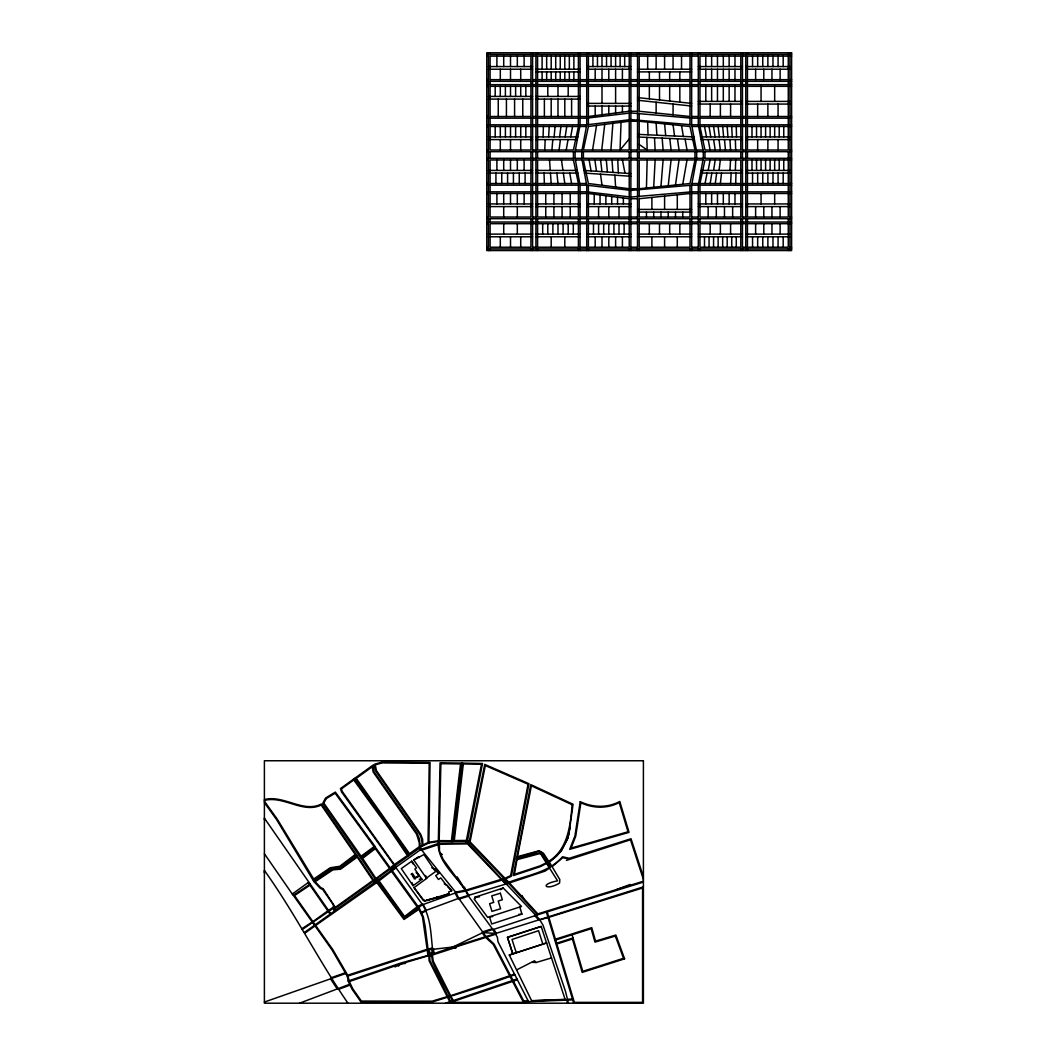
<?xml version="1.0" encoding="UTF-8"?>
<svg xmlns="http://www.w3.org/2000/svg" width="1056" height="1056" viewBox="0 0 1056 1056"><rect width="100%" height="100%" fill="white"/><g stroke="black" fill="none" stroke-linecap="round" stroke-linejoin="round"><path stroke-width="1.5" d="M264.396 872.837L264.396 870.421C294.901 913.07 318.318 960.076 347.939 1003.2M264.396 819.68L264.396 818.176L330.845 913.796M422.189 846.199L428.881 842.952L430.056 762.472L382.127 762.089L374.444 764.267L375.632 770.946L419.905 834.544L421.766 839.335L422.189 846.199L333.656 909.546L334.778 911.038M646.444 187.994L647.156 159.984M735.702 183.52L735.979 173.078M543.088 136.91L543.404 126.482M735.372 170.425L735.689 159.984M333.656 909.546L333.313 904.702L322.621 889.376L320.338 888.386L313.896 881.549L276.54 819.535L264.396 802.639M621.047 122.298L620.044 150.005L629.218 138.956M544.751 150.005L545.186 139.577M653.704 187.242L655.129 159.984M730.594 183.52L731.148 173.078M548.605 136.91L549.239 126.482M729.934 170.425L730.567 159.984M610.883 150.005L612.876 123.341M660.964 186.503L663.102 159.984M551.918 150.005L552.803 139.577M554.123 136.91L555.073 126.482M720.39 183.52L721.499 173.078M668.224 185.764L671.075 159.984M428.881 842.952L438.319 841.447L452.166 841.566L461.472 763.092L482.513 763.475L467.042 843.084M601.722 150.005L604.718 124.384M570.042 827.904L567.574 838.702L567.97 837.514A50.49 50.49 0 0 0 568.867 834.346L573.065 804.25L530.785 784.621L513.348 875.556L540.382 866.633L550.018 861.538L560.71 851.572L567.547 838.768L561.568 850.41M452.166 841.566L453.341 841.394L462.594 763.105M559.64 136.91L560.908 126.482M719.057 170.425L720.324 159.984M559.086 150.005L560.406 139.577M715.282 183.52L716.668 173.078M675.484 185.011L679.048 159.984M565.158 136.91L566.742 126.482M713.618 170.425L715.202 159.984M710.186 183.52L711.836 173.078M592.561 150.005L596.548 125.426M517.136 858.766L517.334 857.564M566.254 150.005L568.022 139.577M682.744 184.272L687.02 159.984M570.676 136.91L572.576 126.482M708.193 170.425L710.081 159.984M705.078 183.52L707.018 173.078M561.475 850.529L556.406 856.35L549.199 862.079L551.694 865.933M425.555 875.477L426.584 878.447L414.058 887.634L424.354 901.019L449.143 893.64L448.655 891.898L451.704 890.776L447.097 885.179L444.286 883.832M304.352 932.514L421.067 849.328L438.662 843.388L467.874 843.071L469.141 842.094L484.73 764.399L528.99 783.71L511.368 876.216L504.768 879.265L465.247 891.185L456.086 892.729L422.558 904.702L404.395 917.69L376.649 879.041M468.56 843.784L469.709 842.688M398.389 966.174L400.778 963.93L428.868 955.588L429.079 960.736L447.19 996.64L432.168 1001.167L361.376 1001.075L352.73 988.72L349.338 981.526L400.778 963.93L405.504 963.389M408.025 854.964L408.857 854.212M390.232 867.926L393.624 865.049M411.088 874.355L412.368 873.365L415.206 877.615L419.021 875.292L414.836 869.101L416.513 867.979L411.827 861.142L401.28 868.6L413.068 885.707L421.991 879.292L419.575 876.018L414.11 878.764M421.172 912.212L458.74 898.326L506.418 883.872L508.834 882.288L505.56 878.896M506.986 884.479L508.543 883.212M361.522 858.238L375.302 846.793L335.346 792.079L325.552 798.059L322.832 803.141L375.764 879.701M375.382 882.486L356.36 854.713L340.204 867.016L330.66 868.481L313.46 880.216M360.875 857.353L375.302 846.793M433.211 953.872C430.637 937.266 431.825 919.34 422.558 904.702L341.59 791.987L340.428 788.608L373.27 764.966L373.943 771.646L417.292 833.738L419.588 839.375L419.998 847.295L421.067 849.328L456.086 892.729L458.74 898.326L485.892 936.487L494.01 943.972L524.885 1003.2M357.443 855.941L340.27 868.415L332.574 869.062L313.896 881.549M426.386 878.156L436.867 870.606L431.825 867.768M264.396 853.763L292.288 894.036L308.55 882.314M304.801 933.227L314.978 925.98M377.494 882.011L377.916 880.744M426.584 878.447L413.794 860.006L423.905 854.568L434.32 869.788L435.653 868.916L438.847 873.365L435.706 875.596L438.478 879.503L440.814 877.879L446.609 885.562M392.053 870.712L395.815 868.072M413.794 860.006L418.717 856.614L419.324 857.63M500.663 889.746L503.21 888.004L521.519 906.457L487.674 917.387L474.131 899.052L475.279 898.55L474.923 897.217L503.21 888.004M643.408 876.784L631.026 838.741L569.131 858.317L562.531 856.733C548.605 872.942 526.733 874.975 507.989 882.605L469.141 842.094L467.042 841.262L453.341 841.394M375.487 847.493L419.245 908.134L404.184 918.311L377.005 881.351M310.174 884.044L293.33 895.343L292.288 894.036M328.482 910.391L333.749 906.959M333.709 907.975L302.372 929.438M301.897 928.699L312.18 922.086M546.995 862.501L548.051 861.828M516.582 969.923L534.494 960.802L536.171 962.504L551.509 957.911M354.46 779.526L355.582 778.813M373.626 879.978L375.276 878.948M417.859 906.431L422.123 904.108M394.957 966.926L400.778 963.93M420.064 846.384L422.096 845.341M643.408 882.077L537.596 914.826L493.007 929.623L467.953 895.409C459.518 877.219 436.471 863.412 438.319 841.447L440.048 762.828L461.472 763.092M528.528 1001.629L497.996 941.728L497.389 937.306L492.875 929.438L482.288 932.857L452.892 947.021L429.686 955.112M421.568 913.044L425.674 911.104M566.412 860.402L630.485 839.784L643.408 879.503M425.7 900.9L422.849 899.897L414.058 887.634M535.181 914.971L537.042 914.206M510.457 975.52L514.444 974.015M514.826 974.754L483.78 985.802L432.287 1001.999L360.941 1001.906L352.004 989.142L348.19 981.037L347.318 976.219L332.072 950.004L293.33 895.343L294.004 894.894L292.987 893.534M299.521 1003.2L349.708 984.245M617.021 889.376L630.221 884.44M338.501 989.38L350.09 985.09M449.143 893.64L437.382 897.917L436.814 896.874M426.862 900.596L436.207 897.904L426.452 900.108M516.991 978.991L445.592 1003.2M513.388 981.143L517.361 979.744M330.845 977.856L345.312 972.774M264.396 1002.052L345.748 973.5M429.726 955.97L431.653 955.297M456.35 947.298L432.458 955.02L433.171 961L450.674 995.755L509.665 975.797L493.376 944.552L485.628 937.451L453.156 947.813L456.377 947.549M516.252 859.043L539.59 852.812L541.517 853.67L549.767 866.923L551.034 866.488L542.23 853.103L542.731 853.644M348.19 981.037L400.528 963.138L431.548 954.452L432.511 948.064L427.944 949.04M450.952 1002.263L452.866 1001.616M421.753 850.172L438.583 844.51M347.318 976.219L428.05 949.872L452.892 947.021L643.408 886.855M546.506 942.942L512.833 954.004L507.408 937.24L541.16 926.323L546.612 943.14M519.803 906.985L521.928 914.126L491.7 923.987L489.469 916.832L492.716 916.555M486.499 937.174L495.739 934.177M541.266 926.534L507.514 937.451L512.926 954.202M482.605 931.88L492.36 928.739M509.348 955.126L512.147 954.215M572.999 937.979L555.812 943.444L556.604 943.193L555.654 940.012L554.862 940.262L591.175 928.699L594.964 942.137L615.331 936.052L623.528 958.307L582.767 971.335L572.062 934.784M459.254 899.065L468.481 896.135M643.408 881.206L537.86 913.876L509.428 882.948L545.107 871.094L549.516 868.098L557.608 880.849C538.613 884.374 546.11 891.185 559.588 883.054L559.812 879.542L552.103 866.672L562.716 857.67L569.276 859.148M516.41 857.828L536.897 851.902C538.428 849.724 544.685 854.687 540.461 851.875M539.801 919.895L548.038 917.519M390.72 868.6L395.987 866.897L394.838 865.22M449.843 995.966L448.008 996.442L448.378 997.154M502.141 879.001L504.095 878.566M264.396 799.59C283.602 794.482 303.323 813.371 321.499 803.972L356.36 854.713M264.396 800.435C283.496 795.379 303.059 813.925 321.209 805.015L355.225 854.528L339.768 866.276L330.251 867.755L313.711 879.028L277.226 819.073L264.396 801.214M455.624 892.162L464.68 890.393M428.881 842.292L438.346 840.761M453.156 947.813L456.337 947.43M518.681 914.39L521.928 914.126M474.923 897.217L479.503 896.848M452.272 840.682L453.433 840.602M572.471 999.029L567.442 999.28L567.64 1000.098L572.722 999.847M523.736 1000.982L528.106 1000.811M531.604 1000.679L565.105 999.372M565.198 999.57L531.709 1000.877L509.243 954.914L546.599 942.916L565.369 1000.19M524.159 1001.801L567.64 1000.098M486.776 54.463L791.604 54.463M486.776 56.126L488.44 56.126M532.594 56.126L535.92 56.126M580.074 56.126L586.727 56.126M630.881 56.126L637.534 56.126M691.654 56.126L698.306 56.126M742.46 56.126L745.787 56.126M789.941 56.126L791.604 56.126M488.44 66.568L532.594 66.568M586.727 66.568L630.881 66.568M698.306 66.568L742.46 66.568M745.787 66.568L789.941 66.568M488.44 69.221L532.594 69.221M535.92 69.221L580.074 69.221M586.727 69.221L630.881 69.221M637.534 69.221L691.654 69.221M698.306 69.221L742.46 69.221M745.787 69.221L789.941 69.221M535.92 71.887L580.074 71.887M637.534 71.887L691.654 71.887M486.776 79.662L488.44 79.662M532.594 79.662L535.92 79.662M580.074 79.662L586.727 79.662M630.881 79.662L637.534 79.662M691.654 79.662L698.306 79.662M742.46 79.662L745.787 79.662M789.941 79.662L791.604 79.662M486.776 81.325L791.604 81.325M486.776 84.652L791.604 84.652M486.776 86.315L488.44 86.315M532.594 86.315L535.92 86.315M580.074 86.315L586.727 86.315M630.881 86.315L637.534 86.315M691.654 86.315L698.306 86.315M742.46 86.315L745.787 86.315M789.941 86.315L791.604 86.315M488.44 96.439L532.594 96.439M535.92 96.439L580.074 96.439M637.534 97.588L691.654 103.396M488.44 99.106L532.594 99.106M535.92 99.106L580.074 99.106M637.534 100.241L691.654 106.062M698.306 101.402L742.46 101.402M745.787 101.402L789.941 101.402M586.727 103.396L630.881 103.396M698.306 104.069L742.46 104.069M745.787 104.069L789.941 104.069M586.727 106.062L630.881 106.062M630.881 111.276L637.534 111.276M486.776 116.503L488.44 116.503M532.594 116.503L535.92 116.503M580.074 116.503L586.727 116.503M691.654 116.503L698.306 116.503M742.46 116.503L745.787 116.503M789.941 116.503L791.604 116.503M486.776 118.166L586.727 118.166L630.881 112.939L691.654 118.166L791.604 118.166M630.881 121.255L637.534 121.255M486.776 124.819L586.727 124.819L630.881 119.592L691.654 124.819L791.604 124.819M486.776 126.482L488.44 126.482M532.594 126.482L535.92 126.482M579.757 126.482L586.41 126.482M691.97 126.482L698.623 126.482M742.46 126.482L745.787 126.482M789.941 126.482L791.604 126.482M637.534 134.336L693.911 136.91M488.44 136.91L532.594 136.91M535.92 136.91L577.817 136.91M700.564 136.91L742.46 136.91M745.787 136.91L789.941 136.91M637.534 136.99L694.399 139.577M488.44 139.577L532.594 139.577M535.92 139.577L577.328 139.577M701.052 139.577L742.46 139.577M745.787 139.577L789.941 139.577M486.776 150.005L488.44 150.005M532.594 150.005L535.92 150.005M575.388 150.005L582.041 150.005M630.881 150.005L637.534 150.005M696.34 150.005L702.992 150.005M742.46 150.005L745.787 150.005M789.941 150.005L791.604 150.005M486.776 151.668L791.604 151.668M486.776 158.321L791.604 158.321M486.776 159.984L488.44 159.984M532.594 159.984L535.92 159.984M575.388 159.984L582.041 159.984M630.881 159.984L637.534 159.984M696.34 159.984L702.992 159.984M742.46 159.984L745.787 159.984M789.941 159.984L791.604 159.984M488.44 170.425L532.594 170.425M535.92 170.425L577.328 170.425M583.981 170.425L630.881 173.633M701.052 170.425L742.46 170.425M745.787 170.425L789.941 170.425M488.44 173.078L532.594 173.078M535.92 173.078L577.817 173.078M584.47 173.078L630.881 176.286M700.564 173.078L742.46 173.078M745.787 173.078L789.941 173.078M486.776 183.52L488.44 183.52M532.594 183.52L535.92 183.52M579.757 183.52L586.41 183.52M691.97 183.52L698.623 183.52M742.46 183.52L745.787 183.52M789.941 183.52L791.604 183.52M486.776 185.183L586.727 185.183L630.881 190.397L691.654 185.183L791.604 185.183M630.881 188.734L637.534 188.734M486.776 191.836L586.727 191.836L630.881 197.05L691.654 191.836L791.604 191.836M486.776 193.499L488.44 193.499M532.594 193.499L535.92 193.499M580.074 193.499L586.727 193.499M691.654 193.499L698.306 193.499M742.46 193.499L745.787 193.499M789.941 193.499L791.604 193.499M630.881 198.713L637.534 198.713M488.44 203.94L532.594 203.94M535.92 203.94L580.074 203.94M586.727 203.94L630.881 203.94M698.306 203.94L742.46 203.94M745.787 203.94L789.941 203.94M488.44 206.593L532.594 206.593M535.92 206.593L580.074 206.593M586.727 206.593L630.881 206.593M698.306 206.593L742.46 206.593M745.787 206.593L789.941 206.593M637.534 209.418L691.654 209.418M637.534 212.084L691.654 212.084M486.776 217.034L488.44 217.034M532.594 217.034L535.92 217.034M580.074 217.034L586.727 217.034M630.881 217.034L637.534 217.034M691.654 217.034L698.306 217.034M742.46 217.034L745.787 217.034M789.941 217.034L791.604 217.034M486.776 218.698L791.604 218.698M486.776 222.024L791.604 222.024M486.776 223.687L488.44 223.687M532.594 223.687L535.92 223.687M580.074 223.687L586.727 223.687M630.881 223.687L637.534 223.687M691.654 223.687L698.306 223.687M742.46 223.687L745.787 223.687M789.941 223.687L791.604 223.687M488.44 234.115L532.594 234.115M535.92 234.115L580.074 234.115M586.727 234.115L630.881 234.115M637.534 234.115L691.654 234.115M698.306 234.115L742.46 234.115M745.787 234.115L789.941 234.115M488.44 236.782L532.594 236.782M535.92 236.782L580.074 236.782M586.727 236.782L630.881 236.782M637.534 236.782L691.654 236.782M698.306 236.782L742.46 236.782M745.787 236.782L789.941 236.782M486.776 247.223L488.44 247.223M532.594 247.223L535.92 247.223M580.074 247.223L586.727 247.223M630.881 247.223L637.534 247.223M691.654 247.223L698.306 247.223M742.46 247.223L745.787 247.223M789.941 247.223L791.604 247.223M486.776 248.886L791.604 248.886M461.366 763.924L462.502 763.937M532.079 962.346L536.171 962.504M419.258 879.16L421.991 879.292M483.12 932.593L495.343 933.425M467.148 840.734L469.247 841.54M639.197 144.448L647.156 150.005L646.84 137.359M440.167 852.984L443.269 859.531L465.577 890.208L501.27 879.305L467.531 843.902L439.441 844.219L439.468 850.529L440.167 852.984L442.319 854.581M434.32 869.788L438.847 873.365M416.117 872.494L419.021 875.292M447.625 886.604L451.704 890.776M534.996 915.974L538.336 919.472M467.874 843.071L539.339 919.142L543.022 925.135L565.435 991.148L568.405 1003.2M507.989 882.605L537.596 914.826M501.943 879.978L505.547 884.136M307.943 882.763L309.421 884.545M423.311 899.712L424.354 901.019M355.74 855.188L356.73 856.456M377.309 878.552L378.563 880.229M353.945 778.813L389.532 827.693L408.566 855.743M417.608 907.513L418.453 908.662M313.368 922.31L315.163 924.818M482.288 932.857L485.06 936.764M355.133 778.166L409.266 854.806M373.388 881.113L374.695 882.961M334.435 908.992L335.504 910.523M361.548 856.865L362.168 857.736M328.284 911.566L330.158 914.272M415.166 878.962L411.708 873.84L413.516 877.523M330.515 978.846L337.22 988.957M466.052 890.934L468.838 895.145M548.473 862.488L549.767 866.923M457.156 876.902L465.577 890.208L464.548 887.159M546.691 863.57L549.08 867.398M493.812 929.359L496.148 933.161M390.047 869.101L390.905 870.566M522.007 895.554L523.644 898.405M314.107 879.767L314.754 880.981M451.07 996.494L453.262 1000.6M453.71 1003.2L438.425 974.622L432.366 961.224L431.548 954.452L428.05 949.872L429.66 954.492L429.898 960.524L451.427 1003.2M455.096 893.072L458.027 898.59M510.061 976.549L512.2 980.668M423.232 904.451L426.043 909.995M447.572 997.405L449.777 1001.788M419.549 847.598L420.552 849.697M419.245 908.134L423.298 916.714L425.185 926.416L428.736 954.769L427.918 955.007L427.244 950.123M411.827 861.142L412.83 863.795M504.768 879.265L506.418 883.872M542.863 944.104L538.56 930.706L512.002 939.47L516.252 952.657M412.117 882.737L413.068 885.707M561.594 912.437L561.845 913.229M564.762 911.434L565.013 912.239M546.414 912.094L573.725 1003.2M547.219 911.843L548.605 916.489M347.912 976.021L349.127 980.707M566.795 1000.138L567.547 1003.2M692.208 136.91L689.99 126.482L639.197 121.255L639.197 150.005L694.98 150.005L692.776 139.577M586.172 173.078L588.39 183.52L629.218 188.734L629.218 159.984L583.4 159.984L586.12 173.078M622.446 159.984L625.007 173.316M704.51 126.482L706.477 136.91M692.261 136.91L692.749 139.577M708.193 139.577L710.081 150.005M589.116 159.984L591.056 170.821M685.12 139.207L687.02 150.005M569.752 173.078L571.6 183.52M681.529 125.611L683.377 136.488M709.051 126.482L710.767 136.91M713.618 139.577L715.202 150.005M594.845 159.984L596.508 171.23M713.579 126.482L715.057 136.91M677.464 138.838L679.048 150.005M561.475 159.984L562.94 170.425M563.323 173.078L564.802 183.52M600.521 174.148L601.999 185.262M673.068 124.74L674.533 136.052M719.057 139.577L720.324 150.005M433.422 948.631L434.016 953.594M718.12 126.482L719.347 136.91M600.574 159.984L601.96 171.626M669.808 138.468L671.075 150.005M556.882 173.078L557.99 183.52M722.66 126.482L723.637 136.91M664.594 123.869L665.702 135.617M724.495 139.577L725.446 150.005M606.302 159.984L607.411 172.022M662.152 138.098L663.102 150.005M439.23 841.46L439.375 843.388M727.188 126.482L727.927 136.91M549.529 159.984L550.255 170.425M550.453 173.078L551.192 183.52M612.031 159.984L612.863 172.432M614.869 175.217L615.608 187.004M729.934 139.577L730.567 150.005M656.132 122.998L656.858 135.194M654.496 137.729L655.129 150.005M731.729 126.482L732.217 136.91M617.76 159.984L618.314 172.828M544.012 173.078L544.381 183.52M735.372 139.577L735.689 150.005M647.658 122.126L648.028 134.759M736.27 126.482L736.507 136.91M466.198 841.276L466.211 843.097M789.941 52.8L789.941 250.549M788.278 52.8L788.278 54.463M788.278 81.325L788.278 84.652M788.278 118.166L788.278 124.819M788.278 151.668L788.278 158.321M788.278 185.183L788.278 191.836M788.278 218.698L788.278 222.024M788.278 248.886L788.278 250.549M783.75 126.482L783.75 136.91M783.75 159.984L783.75 170.425M783.182 56.126L783.182 66.568M783.182 173.078L783.182 183.52M783.182 236.782L783.182 247.223M780.12 69.221L780.12 79.662M780.12 206.593L780.12 217.034M780.12 223.687L780.12 234.115M779.209 126.482L779.209 136.91M779.209 159.984L779.209 170.425M778.074 56.126L778.074 66.568M778.074 104.069L778.074 116.503M778.074 139.577L778.074 150.005M778.074 173.078L778.074 183.52M778.074 236.782L778.074 247.223M774.668 86.315L774.668 101.402M774.668 126.482L774.668 136.91M774.668 159.984L774.668 170.425M774.668 193.499L774.668 203.94M772.979 56.126L772.979 66.568M772.979 173.078L772.979 183.52M772.979 236.782L772.979 247.223M771.949 69.221L771.949 79.662M771.949 206.593L771.949 217.034M771.949 223.687L771.949 234.115M770.141 126.482L770.141 136.91M770.141 159.984L770.141 170.425M767.87 56.126L767.87 66.568M767.87 104.069L767.87 116.503M767.87 139.577L767.87 150.005M767.87 173.078L767.87 183.52M767.87 236.782L767.87 247.223M765.6 126.482L765.6 136.91M765.6 159.984L765.6 170.425M763.792 69.221L763.792 79.662M763.792 206.593L763.792 217.034M763.792 223.687L763.792 234.115M762.762 56.126L762.762 66.568M762.762 173.078L762.762 183.52M762.762 236.782L762.762 247.223M761.059 86.315L761.059 101.402M761.059 126.482L761.059 136.91M761.059 159.984L761.059 170.425M761.059 193.499L761.059 203.94M757.667 56.126L757.667 66.568M757.667 104.069L757.667 116.503M757.667 139.577L757.667 150.005M757.667 173.078L757.667 183.52M757.667 236.782L757.667 247.223M756.532 126.482L756.532 136.91M756.532 159.984L756.532 170.425M755.621 69.221L755.621 79.662M755.621 206.593L755.621 217.034M755.621 223.687L755.621 234.115M752.558 56.126L752.558 66.568M752.558 173.078L752.558 183.52M752.558 236.782L752.558 247.223M751.991 126.482L751.991 136.91M751.991 159.984L751.991 170.425M747.45 52.8L747.45 54.463M747.45 81.325L747.45 84.652M747.45 118.166L747.45 124.819M747.45 151.668L747.45 158.321M747.45 185.183L747.45 191.836M747.45 218.698L747.45 222.024M747.45 248.886L747.45 250.549M745.787 52.8L745.787 250.549M742.46 52.8L742.46 250.549M740.797 52.8L740.797 54.463M740.797 81.325L740.797 84.652M740.797 118.166L740.797 124.819M740.797 151.668L740.797 158.321M740.797 185.183L740.797 191.836M740.797 218.698L740.797 222.024M740.797 248.886L740.797 250.549M736.27 236.782L736.27 247.223M734.976 56.126L734.976 66.568M734.976 69.221L734.976 79.662M734.976 86.315L734.976 101.402M734.976 193.499L734.976 203.94M732.64 206.593L732.64 217.034M731.729 236.782L731.729 247.223M730.594 104.069L730.594 116.503M730.594 223.687L730.594 234.115M729.142 56.126L729.142 66.568M729.142 69.221L729.142 79.662M729.142 86.315L729.142 101.402M729.142 193.499L729.142 203.94M727.188 236.782L727.188 247.223M724.469 206.593L724.469 217.034M723.307 56.126L723.307 66.568M723.307 69.221L723.307 79.662M723.307 86.315L723.307 101.402M723.307 193.499L723.307 203.94M722.66 236.782L722.66 247.223M720.39 104.069L720.39 116.503M720.39 223.687L720.39 234.115M718.12 236.782L718.12 247.223M717.473 56.126L717.473 66.568M717.473 69.221L717.473 79.662M717.473 86.315L717.473 101.402M717.473 193.499L717.473 203.94M716.311 206.593L716.311 217.034M713.579 236.782L713.579 247.223M711.638 56.126L711.638 66.568M711.638 69.221L711.638 79.662M711.638 86.315L711.638 101.402M711.638 193.499L711.638 203.94M710.186 104.069L710.186 116.503M710.186 223.687L710.186 234.115M709.051 236.782L709.051 247.223M708.14 206.593L708.14 217.034M705.804 56.126L705.804 66.568M705.804 69.221L705.804 79.662M705.804 86.315L705.804 101.402M705.804 193.499L705.804 203.94M704.959 151.668L704.959 158.321M704.51 236.782L704.51 247.223M699.97 52.8L699.97 54.463M699.97 81.325L699.97 84.652M699.97 118.166L699.97 124.819M699.97 185.183L699.97 191.836M699.97 218.698L699.97 222.024M699.97 248.886L699.97 250.549M698.306 52.8L698.306 124.819L703.296 151.668L703.296 158.321L698.306 185.183L698.306 250.549M694.98 151.668L694.98 158.321M691.654 52.8L691.654 124.819L696.643 151.668L696.643 158.321L691.654 185.183L691.654 250.549M689.99 52.8L689.99 54.463M689.99 81.325L689.99 84.652M689.99 117.995L689.99 124.648M689.99 185.341L689.99 191.994M689.99 218.698L689.99 222.024M689.99 248.886L689.99 250.549M682.744 212.084L682.744 217.034M681.529 56.126L681.529 69.221M679.84 71.887L679.84 79.662M679.84 86.315L679.84 102.234M679.84 223.687L679.84 234.115M677.292 194.806L677.292 209.418M677.292 236.782L677.292 247.223M675.484 212.084L675.484 217.034M673.068 56.126L673.068 69.221M673.068 104.122L673.068 114.761M669.676 71.887L669.676 79.662M669.676 86.315L669.676 101.072M669.676 223.687L669.676 234.115M668.224 212.084L668.224 217.034M664.594 56.126L664.594 69.221M664.594 196.112L664.594 209.418M664.594 236.782L664.594 247.223M660.964 212.084L660.964 217.034M659.512 71.887L659.512 79.662M659.512 86.315L659.512 99.911M659.512 223.687L659.512 234.115M656.132 56.126L656.132 69.221M656.132 102.181L656.132 113.018M653.704 212.084L653.704 217.034M651.895 197.419L651.895 209.418M651.895 236.782L651.895 247.223M649.348 71.887L649.348 79.662M649.348 86.315L649.348 98.749M649.348 223.687L649.348 234.115M647.658 56.126L647.658 69.221M646.444 212.084L646.444 217.034M639.197 52.8L639.197 54.463M639.197 81.325L639.197 84.652M639.197 113.098L639.197 119.75M639.197 151.668L639.197 158.321M639.197 190.238L639.197 196.891M639.197 218.698L639.197 222.024M639.197 248.886L639.197 250.549M637.534 52.8L637.534 250.549M630.881 52.8L630.881 250.549M629.218 52.8L629.218 54.463M629.218 81.325L629.218 84.652M629.218 113.137L629.218 119.79M629.218 151.668L629.218 158.321M629.218 190.212L629.218 196.852M629.218 218.698L629.218 222.024M629.218 248.886L629.218 250.549M624.677 56.126L624.677 66.568M624.109 223.687L624.109 234.115M623.383 197.974L623.383 203.94M622.406 69.221L622.406 79.662M622.406 106.062L622.406 112.147M622.406 236.782L622.406 247.223M620.136 56.126L620.136 66.568M619.001 206.593L619.001 217.034M619.001 223.687L619.001 234.115M617.549 197.221L617.549 203.94M615.608 56.126L615.608 66.568M615.608 69.221L615.608 79.662M615.608 86.315L615.608 103.396M615.608 106.062L615.608 113.018M615.608 236.782L615.608 247.223M613.906 223.687L613.906 234.115M611.714 196.482L611.714 203.94M611.068 56.126L611.068 66.568M608.797 69.221L608.797 79.662M608.797 106.062L608.797 113.89M608.797 206.593L608.797 217.034M608.797 223.687L608.797 234.115M608.797 236.782L608.797 247.223M606.527 56.126L606.527 66.568M605.88 195.73L605.88 203.94M603.689 223.687L603.689 234.115M601.999 56.126L601.999 66.568M601.999 69.221L601.999 79.662M601.999 86.315L601.999 103.396M601.999 106.062L601.999 114.761M601.999 236.782L601.999 247.223M600.046 194.99L600.046 203.94M598.594 206.593L598.594 217.034M598.594 223.687L598.594 234.115M597.458 56.126L597.458 66.568M595.188 69.221L595.188 79.662M595.188 106.062L595.188 115.632M595.188 236.782L595.188 247.223M594.211 194.251L594.211 203.94M593.485 223.687L593.485 234.115M592.918 56.126L592.918 66.568M588.39 52.8L588.39 54.463M588.39 81.325L588.39 84.652M588.39 117.968L588.39 124.621M588.39 185.381L588.39 192.034M588.39 218.698L588.39 222.024M588.39 248.886L588.39 250.549M586.727 52.8L586.727 124.819L581.737 151.668L581.737 158.321L586.727 185.183L586.727 250.549M583.4 151.668L583.4 158.321M580.074 52.8L580.074 124.819L575.084 151.668L575.084 158.321L580.074 185.183L580.074 250.549M578.411 52.8L578.411 54.463M578.411 81.325L578.411 84.652M578.411 118.166L578.411 124.819M578.411 185.183L578.411 191.836M578.411 218.698L578.411 222.024M578.411 248.886L578.411 250.549M573.87 56.126L573.87 69.221M573.87 71.887L573.87 79.662M573.421 151.668L573.421 158.321M573.302 223.687L573.302 234.115M571.6 99.106L571.6 116.503M570.24 193.499L570.24 203.94M570.24 206.593L570.24 217.034M569.329 56.126L569.329 69.221M569.329 71.887L569.329 79.662M568.194 86.315L568.194 96.439M568.194 223.687L568.194 234.115M564.802 56.126L564.802 69.221M564.802 71.887L564.802 79.662M564.802 99.106L564.802 116.503M564.802 236.782L564.802 247.223M563.099 223.687L563.099 234.115M562.069 193.499L562.069 203.94M562.069 206.593L562.069 217.034M560.261 56.126L560.261 69.221M560.261 71.887L560.261 79.662M557.99 86.315L557.99 96.439M557.99 99.106L557.99 116.503M557.99 223.687L557.99 234.115M555.72 56.126L555.72 69.221M555.72 71.887L555.72 79.662M553.912 193.499L553.912 203.94M553.912 206.593L553.912 217.034M552.882 223.687L552.882 234.115M551.192 56.126L551.192 69.221M551.192 71.887L551.192 79.662M551.192 99.106L551.192 116.503M551.192 236.782L551.192 247.223M547.787 86.315L547.787 96.439M547.787 223.687L547.787 234.115M546.652 56.126L546.652 69.221M546.652 71.887L546.652 79.662M545.741 193.499L545.741 203.94M545.741 206.593L545.741 217.034M544.381 99.106L544.381 116.503M542.678 223.687L542.678 234.115M542.111 56.126L542.111 69.221M542.111 71.887L542.111 79.662M537.583 52.8L537.583 54.463M537.583 81.325L537.583 84.652M537.583 118.166L537.583 124.819M537.583 151.668L537.583 158.321M537.583 185.183L537.583 191.836M537.583 218.698L537.583 222.024M537.583 248.886L537.583 250.549M535.92 52.8L535.92 250.549M532.594 52.8L532.594 250.549M530.93 52.8L530.93 54.463M530.93 81.325L530.93 84.652M530.93 118.166L530.93 124.819M530.93 151.668L530.93 158.321M530.93 185.183L530.93 191.836M530.93 218.698L530.93 222.024M530.93 248.886L530.93 250.549M525.822 86.315L525.822 96.439M525.822 126.482L525.822 136.91M525.096 173.078L525.096 183.52M524.119 56.126L524.119 66.568M524.119 159.984L524.119 170.425M524.119 193.499L524.119 203.94M522.76 99.106L522.76 116.503M520.714 69.221L520.714 79.662M520.714 86.315L520.714 96.439M520.714 126.482L520.714 136.91M520.714 139.577L520.714 150.005M520.714 236.782L520.714 247.223M519.262 173.078L519.262 183.52M517.321 56.126L517.321 66.568M517.321 159.984L517.321 170.425M517.321 193.499L517.321 203.94M517.321 206.593L517.321 217.034M517.321 223.687L517.321 234.115M515.618 86.315L515.618 96.439M515.618 126.482L515.618 136.91M514.589 99.106L514.589 116.503M513.427 173.078L513.427 183.52M510.51 56.126L510.51 66.568M510.51 69.221L510.51 79.662M510.51 86.315L510.51 96.439M510.51 126.482L510.51 136.91M510.51 139.577L510.51 150.005M510.51 159.984L510.51 170.425M510.51 193.499L510.51 203.94M510.51 236.782L510.51 247.223M507.593 173.078L507.593 183.52M506.431 99.106L506.431 116.503M505.402 86.315L505.402 96.439M505.402 126.482L505.402 136.91M503.712 56.126L503.712 66.568M503.712 159.984L503.712 170.425M503.712 193.499L503.712 203.94M503.712 206.593L503.712 217.034M503.712 223.687L503.712 234.115M501.758 173.078L501.758 183.52M500.306 69.221L500.306 79.662M500.306 86.315L500.306 96.439M500.306 126.482L500.306 136.91M500.306 139.577L500.306 150.005M500.306 236.782L500.306 247.223M498.26 99.106L498.26 116.503M496.901 56.126L496.901 66.568M496.901 159.984L496.901 170.425M496.901 193.499L496.901 203.94M495.924 173.078L495.924 183.52M495.198 86.315L495.198 96.439M495.198 126.482L495.198 136.91M490.103 52.8L490.103 54.463M490.103 81.325L490.103 84.652M490.103 118.166L490.103 124.819M490.103 151.668L490.103 158.321M490.103 185.183L490.103 191.836M490.103 218.698L490.103 222.024M490.103 248.886L490.103 250.549M488.44 52.8L488.44 250.549M429.211 763.303L428.05 842.437L422.888 844.932L422.598 839.203L420.644 834.161L376.358 770.524L375.289 764.808L382.153 762.92L429.211 763.303M440.867 763.66L439.177 840.629L451.427 840.734L460.535 763.91L440.867 763.66M334.594 906.299L334.541 907.896L372.926 880.427L357.232 857.116L340.666 869.154L332.851 869.88L315.15 881.707L320.813 887.674L323.176 888.703L334.594 906.299M419.47 843.322L419.192 846.833L409.477 853.657L356.281 778.364L372.161 766.801L373.177 772.015L416.566 834.148L419.47 843.322M463.333 763.95L454.278 840.55L466.356 840.444L481.496 764.28L463.333 763.95M572.167 804.738C570.332 825.224 568.049 849.354 548.737 861.379L543.444 853.208L539.167 850.727L517.48 856.654L531.392 785.822L572.167 804.738M580.219 801.649L574.913 836.009L569.712 849.354L629.046 832.366L619.78 801.478C607.306 808.078 592.799 807.695 580.219 801.649M580.906 802.758L575.718 836.233L571.098 848.1L628.003 831.798L619.238 802.573C607.16 808.83 593.102 808.513 580.906 802.758M516.978 859.69L514.417 874.342L540.065 865.867L546.242 862.858L540.936 854.33L539.458 853.67L516.978 859.69M576.154 136.91L573.421 150.005L537.583 150.005L537.583 126.482L578.411 126.482L576.193 136.91M702.715 170.425L699.97 183.52L740.797 183.52L740.797 159.984L704.959 159.984L702.755 170.425M528.053 784.212L510.629 875.635L504.953 878.262L470.039 841.83L485.338 765.574L528.053 784.212M588.39 126.482L583.4 150.005L629.218 150.005L629.218 121.255L588.39 126.482M694.98 159.984L689.99 183.52L639.197 188.734L639.197 159.984L694.98 159.984M326.185 798.653L323.809 803.075L361.073 856.192L374.141 846.608L335.135 793.201L326.185 798.653M391.406 871.226L379.051 880.902L404.58 916.502L417.133 906.827L391.406 871.226M375.316 848.668L362.644 858.422L375.976 878.513L389.558 868.428L375.316 848.668M353.76 779.975L341.405 788.924L342.342 791.591L394.31 864.574L407.405 855.532L388.859 828.181L353.76 779.975M327.809 910.879L312.88 921.624L294.505 895.554L309.962 885.192L327.809 910.879M376.807 882.499L315.652 925.492L332.772 949.542L347.701 975.216L427.139 949.278L422.506 916.978L418.902 909.361L403.986 919.446L376.807 882.499M512.596 981.407L453.658 1001.352L454.212 1002.368L523.512 1002.368L512.596 981.407M624.611 958.835L582.212 972.391L572.444 939.022L556.842 943.998L574.345 1002.368L642.576 1002.368L642.576 887.99L548.843 917.294L555.403 939.22L591.743 927.643L595.531 941.107L615.846 935.022L624.611 958.835M500.359 893.231L491.74 895.871L493.733 902.392L489.601 903.659L491.964 911.394L500.584 908.767L498.208 901.019L502.352 899.765L500.359 893.231M629.218 111.276L588.39 116.503L588.39 86.315L629.218 86.315L629.218 111.276M689.99 193.499L639.197 198.713L639.197 217.034L689.99 217.034L689.99 193.499M791.604 52.8L486.776 52.8L486.776 250.549L791.604 250.549L791.604 52.8M530.93 56.126L490.103 56.126L490.103 79.662L530.93 79.662L530.93 56.126M578.411 56.126L537.583 56.126L537.583 79.662L578.411 79.662L578.411 56.126M629.218 56.126L588.39 56.126L588.39 79.662L629.218 79.662L629.218 56.126M689.99 56.126L639.197 56.126L639.197 79.662L689.99 79.662L689.99 56.126M740.797 56.126L699.97 56.126L699.97 79.662L740.797 79.662L740.797 56.126M788.278 56.126L747.45 56.126L747.45 79.662L788.278 79.662L788.278 56.126M530.93 86.315L490.103 86.315L490.103 116.503L530.93 116.503L530.93 86.315M578.411 86.315L537.583 86.315L537.583 116.503L578.411 116.503L578.411 86.315M689.99 86.315L639.197 86.315L639.197 111.276L689.99 116.503L689.99 86.315M740.797 86.315L699.97 86.315L699.97 116.503L740.797 116.503L740.797 86.315M788.278 86.315L747.45 86.315L747.45 116.503L788.278 116.503L788.278 86.315M530.93 126.482L490.103 126.482L490.103 150.005L530.93 150.005L530.93 126.482M740.797 126.482L699.97 126.482L704.959 150.005L740.797 150.005L740.797 126.482M788.278 126.482L747.45 126.482L747.45 150.005L788.278 150.005L788.278 126.482M530.93 159.984L490.103 159.984L490.103 183.52L530.93 183.52L530.93 159.984M573.421 159.984L537.583 159.984L537.583 183.52L578.411 183.52L573.421 159.984M788.278 159.984L747.45 159.984L747.45 183.52L788.278 183.52L788.278 159.984M530.93 193.499L490.103 193.499L490.103 217.034L530.93 217.034L530.93 193.499M578.411 193.499L537.583 193.499L537.583 217.034L578.411 217.034L578.411 193.499M740.797 193.499L699.97 193.499L699.97 217.034L740.797 217.034L740.797 193.499M788.278 193.499L747.45 193.499L747.45 217.034L788.278 217.034L788.278 193.499M629.218 217.034L588.39 217.034L588.39 193.499L629.218 198.713L629.218 217.034M530.93 223.687L490.103 223.687L490.103 247.223L530.93 247.223L530.93 223.687M578.411 223.687L537.583 223.687L537.583 247.223L578.411 247.223L578.411 223.687M629.218 223.687L588.39 223.687L588.39 247.223L629.218 247.223L629.218 223.687M689.99 223.687L639.197 223.687L639.197 247.223L689.99 247.223L689.99 223.687M740.797 223.687L699.97 223.687L699.97 247.223L740.797 247.223L740.797 223.687M788.278 223.687L747.45 223.687L747.45 247.223L788.278 247.223L788.278 223.687M643.408 760.756L264.396 760.756L264.396 1003.2L643.408 1003.2L643.408 760.756"/></g></svg>
